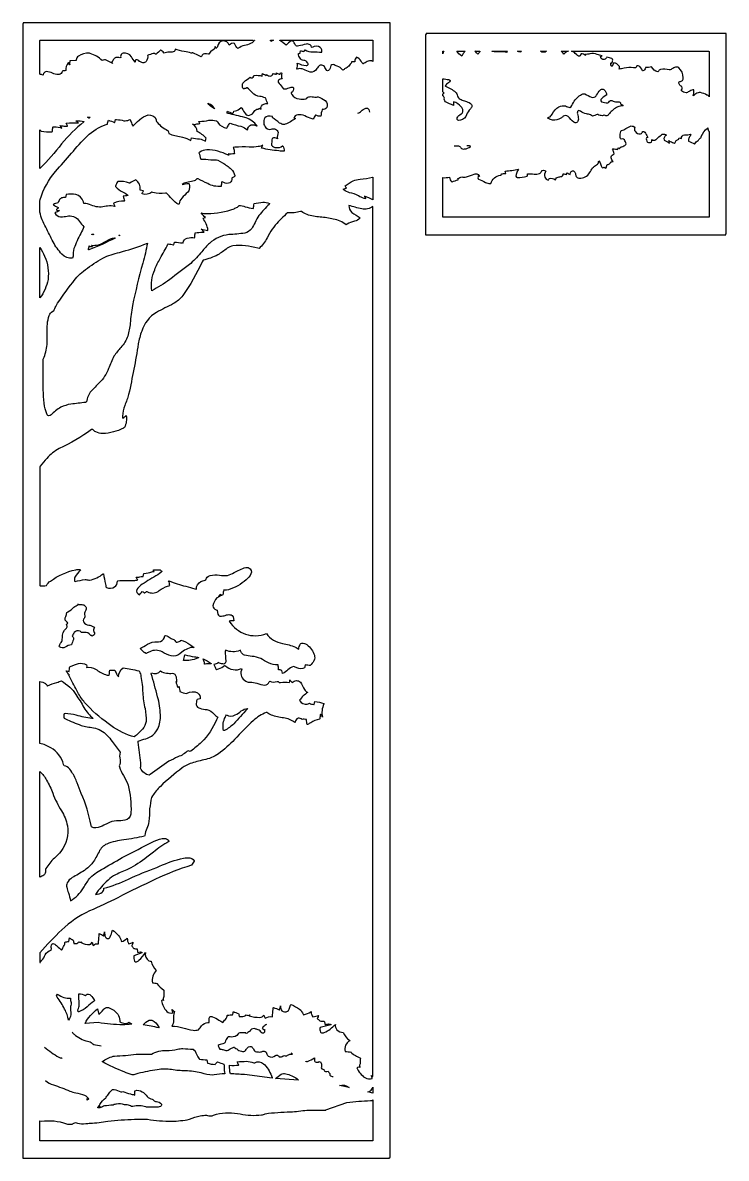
# Model space of a CAD drawing. Extents: x 1.4 to 96.1, y 1 to 80.1.
# Drawn here: x 75 to 96.09, y 44.65 to 78.67 of the extents above; entities that cross this region are included whole.
import ezdxf

# ---------------------------------------------------------------- set-up
doc = ezdxf.new("R2010")
doc.units = 0
doc.linetypes.add('0', pattern=[0])
doc.layers.add('1', color=7, linetype='0')

msp = doc.modelspace()

# ---------------------------------------------------------------- linework, layer by layer
at = {"layer": '1'}
for points in [[(86.015076, 78.674416), (75.015076, 78.674416), (75.015076, 78.646637), (75.00119, 78.646637), (75.00119, 44.646637), (86.00119, 44.646637), (86.00119, 44.674416), (86.015076, 44.674416)], [(96.091949, 78.347084), (87.091949, 78.347084), (87.091949, 78.319305), (87.078064, 78.319305), (87.078064, 72.319305), (96.078064, 72.319305), (96.078064, 72.347084), (96.091949, 72.347084)], [(81.94873, 78.146637), (81.948936, 78.139961), (81.946396, 78.142906), (81.942429, 78.146637)]]:
    msp.add_lwpolyline(points, close=True, dxfattribs=at)
for points in [[(75.520157, 78.146637), (81.912674, 78.146637, 0.055927), (81.921768, 78.116379, -0.135501), (81.826462, 78.049156, -0.067621), (81.654129, 77.992088, 0.094124), (81.46244, 77.906708), (81.445885, 77.89975, -0.099349), (81.349976, 78.051987, 0.330547), (81.194275, 78.003654, 0.818304), (80.840714, 77.962524), (80.837761, 77.948517, -0.039578), (80.788574, 77.902092, 0.046018), (80.767036, 77.962944, -0.272261), (80.66922, 77.836479, 0.197286), (80.58535, 77.734703), (80.568123, 77.734268), (80.514748, 77.741714), (80.498123, 77.743515, 0.407485), (80.359612, 77.65802), (80.345818, 77.651535), (80.327225, 77.657524, 0.019603), (80.099846, 77.772141, 0.23829), (80.068398, 77.759689), (80.054924, 77.757317, 0.091771), (79.842506, 77.812653, -0.080118), (79.570129, 77.88633, -0.383561), (79.511948, 77.802841, -0.105908), (79.390251, 77.790703, 0.115413), (79.233589, 77.760536), (79.227585, 77.768211, 0.268026), (79.178673, 77.825645, -0.01242), (79.142174, 77.85083), (79.134071, 77.849136, -0.048336), (78.997177, 77.736336), (78.985863, 77.734146, 0.161751), (78.912567, 77.751297, 0.031558), (78.745743, 77.694763, -0.184385), (78.700768, 77.514069, -0.207691), (78.601646, 77.471252, -0.106584), (78.479485, 77.538475, 0.186323), (78.376007, 77.556915, 0.019493), (78.372978, 77.493896), (78.369667, 77.494438, -0.037592), (78.262169, 77.656441, 0.273021), (78.010094, 77.762489, 0.366193), (77.936974, 77.657745), (77.939415, 77.630135), (77.915886, 77.626152, 0.081682), (77.796844, 77.633102, 0.1994), (77.732964, 77.58152, 0.019663), (77.665443, 77.486076, 0.004645), (77.705101, 77.453514, -0.041871), (77.541679, 77.534821), (77.52124, 77.544075, 0.274351), (77.379753, 77.539482, 0.11844), (77.026962, 77.754066), (77.000313, 77.758881, 0.165031), (76.668892, 77.671959, 0.176076), (76.606277, 77.558495), (76.60022, 77.539543), (76.424202, 77.53199), (76.414101, 77.530716, 0.064653), (76.41082, 77.40799, -0.014618), (76.375, 77.476463), (76.3675, 77.472488, 0.215624), (76.290001, 77.238884, 0.026457), (76.186508, 77.226212), (76.169777, 77.177734, -0.327858), (76.064354, 77.121368, -0.099161), (75.895096, 77.164429, 0.076449), (75.710495, 77.207886, 0.243664), (75.628235, 77.157173), (75.611115, 77.112312), (75.604225, 77.102455, -0.029271), (75.517754, 77.137016), (75.515068, 77.141434), (75.515076, 78.140663)], [(82.425682, 78.146637), (82.518547, 78.146637, 0.024731), (82.43734, 78.113503, 0.069038)], [(85.464233, 77.529289, 0.232748), (85.325897, 77.507133, 0.012886), (85.210068, 77.440437), (85.195908, 77.446304, -0.027602), (85.145668, 77.526779, 0.140016), (85.003868, 77.64209, 0.002335), (84.964127, 77.586914, 0.164569), (84.956398, 77.511406), (84.954056, 77.506958, -0.000719), (84.858284, 77.50193, 0.425413), (84.869766, 77.48114, 0.076238), (84.772369, 77.374176, -0.112061), (84.668312, 77.30024, 0.052704), (84.602631, 77.249901), (84.58429, 77.262848, 0.155367), (84.427353, 77.37265, -0.011978), (84.306175, 77.421295, 0.038749), (84.236732, 77.394753, -0.152134), (84.170418, 77.240364, -0.393893), (84.107635, 77.246414, 0.023545), (84.044975, 77.360085, 0.148991), (83.939186, 77.406761, 0.271389), (83.86042, 77.356468, -0.028405), (83.775345, 77.242264, -0.315975), (83.563873, 77.216125, 0.001043), (83.380676, 77.288582, 0.140769), (83.225845, 77.284996), (83.213585, 77.284096, 0.152616), (83.232315, 77.466614, 0.109933), (83.494652, 77.392014), (83.523148, 77.395348, 0.586025), (83.548904, 77.458763), (83.541382, 77.473991, 0.307867), (83.424416, 77.543289, -0.279898), (83.316589, 77.608467, -0.130597), (83.267723, 77.749657, -0.015547), (83.313911, 77.759178, -0.083642), (83.325089, 77.832794, -0.03756), (83.426476, 77.814064, 0.004169), (83.466835, 77.857887, 0.138193), (83.694069, 77.799385, -0.038662), (83.96463, 77.787216, 0.346962), (83.919502, 77.927917, 0.353235), (83.681999, 77.936417), (83.661873, 77.942009), (83.643799, 77.98259), (83.619194, 78.010521, 0.188819), (83.49868, 78.034134, 0.000265), (83.275116, 77.978119), (83.242279, 77.974815, -0.338294), (83.168076, 78.020912, 0.013089), (83.111412, 78.115845, 0.284203), (83.046738, 78.12986, 0.055378), (82.900337, 78.005615, 0.014854), (82.709206, 78.143188), (82.71196, 78.146637), (85.501144, 78.146637), (85.50119, 77.516281), (85.498024, 77.515129, 0.03705)], [(87.593178, 77.819305), (87.624138, 77.819305, 0.023841), (87.591942, 77.744507), (87.591949, 77.81855)], [(88.208595, 77.747002, -0.034952), (88.162476, 77.669113), (88.150093, 77.682503, -0.073657), (88.011902, 77.819305), (88.264862, 77.819305, 0.109201)], [(88.557983, 77.819305), (88.705124, 77.819305), (88.700249, 77.803619, -0.034052), (88.645912, 77.731392, 0.009632)], [(89.068275, 77.819305), (89.530365, 77.819305, 0.09346), (89.509766, 77.779648, 0.101687), (89.311615, 77.803902, -0.004822), (89.071152, 77.807961)], [(89.835419, 77.819305), (89.951851, 77.819305, -0.351927), (89.906258, 77.796013, -0.14326)], [(90.521446, 77.819305), (90.700218, 77.819305, -0.361303)], [(91.221062, 77.734871, 0.029978), (91.143883, 77.819305), (91.359032, 77.819305, 0.158038), (91.232315, 77.741005)], [(95.115913, 76.556488, 0.113509), (95.11525, 76.664711, 0.169206), (95.00148, 76.627121, -0.018413), (94.901642, 76.573219), (94.88829, 76.571854, -0.140001), (94.745827, 76.634354), (94.741341, 76.643425, 0.2584), (94.763306, 76.758011), (94.762611, 76.767403, -0.414769), (94.67437, 76.906204), (94.695763, 76.913559, 0.451619), (94.802757, 77.027191, 0.213064), (94.665291, 77.32476, 0.280061), (94.542259, 77.330772, 0.050851), (94.437263, 77.272804, -0.152939), (94.384041, 77.265076, 0.098517), (94.119873, 77.273903, 0.216789), (94.054329, 77.215988), (94.042999, 77.200157, -0.233905), (93.852623, 77.356377, -0.109841), (93.6717, 77.327835), (93.665359, 77.319489, -0.319931), (93.590843, 77.228378), (93.582985, 77.23111, 0.252148), (93.448135, 77.385254, 0.398573), (93.389954, 77.347206), (93.38382, 77.319527), (93.365318, 77.318016), (93.309517, 77.326134, 0.119056), (93.027557, 77.309547, -0.029588), (92.881905, 77.282288, -0.016906), (92.893227, 77.359901, 0.044772), (92.812477, 77.442741, 0.150292), (92.724396, 77.467712), (92.713661, 77.463211, 0.034169), (92.675087, 77.364052, -0.37157), (92.633087, 77.468163, -0.363519), (92.653496, 77.456589, 0.153461), (92.688667, 77.555237, 0.220298), (92.659073, 77.599968, 0.018979), (92.515572, 77.639801), (92.501801, 77.624802, -0.273214), (92.39563, 77.569839, -0.306293), (92.321457, 77.660645, 0.038175), (92.370193, 77.685883, -0.083702), (92.221222, 77.725685, 0.148383), (92.006096, 77.739189, -0.022478), (91.851326, 77.720818, -0.010238), (91.879387, 77.695198, 0.114023), (91.737953, 77.744087, -0.04005), (91.70871, 77.679893, -0.289766), (91.665482, 77.671822, -0.076415), (91.537773, 77.776932, 0.127329), (91.453354, 77.819244), (95.563347, 77.819305), (95.578072, 77.814484), (95.578064, 76.468025), (95.577202, 76.454826, 0.220375), (95.510902, 76.507721, 0.041468), (95.319305, 76.582901, 0.200477), (95.179352, 76.544464, 0.050917), (95.115128, 76.494247), (95.097427, 76.482933, 0.023544)], [(82.758194, 77.074928, 0.091881), (82.775627, 76.992805, 0.135344), (82.666084, 76.951569), (82.655823, 76.932877, 0.185734), (82.685051, 76.856918, -0.051499), (82.805267, 76.707497), (82.822258, 76.689522, 0.150613), (82.986542, 76.726913, -0.128276), (83.11055, 76.73867), (83.119095, 76.725014, -0.322367), (83.050316, 76.576881), (83.044342, 76.561447), (83.070129, 76.522667, 0.23128), (83.286438, 76.388428, 0.077034), (83.492058, 76.388458), (83.517563, 76.406212, -0.337356), (83.602448, 76.457535, -0.067907), (83.757233, 76.447624, 0.074799), (83.859329, 76.455429, -0.048199), (84.065323, 76.343437, -0.33206), (84.113663, 76.129326, -0.325337), (83.984116, 76.079247), (83.975189, 76.068069, 0.041454), (83.938423, 75.869476, -0.148888), (83.78717, 75.906853), (83.781776, 75.906723), (83.776848, 75.904533, 0.086304), (83.711868, 75.787537), (83.67923, 75.793388, -0.033072), (83.456345, 75.884178, 0.119693), (83.243774, 75.916771, 0.243039), (83.125145, 75.816376, -0.012104), (83.173744, 75.804024, -0.05437), (82.870796, 75.629379, -0.170116), (82.770699, 75.637405, -0.06414), (82.701996, 75.668724, -0.005555), (82.479469, 75.837608, 0.393462), (82.491386, 75.859314), (82.414764, 75.877487), (82.35025, 75.874847), (82.299477, 75.854431), (82.262001, 75.819885, 0.348729), (82.291969, 75.523048), (82.335342, 75.493073), (82.388512, 75.478508), (82.45105, 75.48304, -0.460494), (82.659729, 75.383926, 0.139798), (82.637726, 75.202881), (82.637085, 75.192177, 0.351595), (82.47641, 75.20665, 0.015343), (82.461906, 75.058472), (82.460037, 75.025032), (82.463951, 75.007568, 0.279213), (82.596092, 74.930511, 0.162779), (82.79126, 74.980133), (82.8032, 74.982246, -0.122531), (82.839851, 74.829193, -0.057182), (82.674141, 74.834183, -0.03019), (82.161148, 74.916412, -0.042188), (82.20063, 75.006706, -0.108487), (82.063202, 74.961815, -0.068061), (81.787888, 74.94944, 0.017849), (81.361732, 74.946182), (81.30941, 74.937653, -0.145848), (81.336815, 74.821228, 0.023837), (81.345474, 74.759811), (81.343964, 74.749619, -0.112547), (81.155685, 74.744987, -0.338938), (81.177757, 74.701485), (81.169746, 74.701241, 0.121891), (80.516327, 74.866058, 0.119638), (80.30722, 74.800018), (80.285812, 74.779747, 0.048916), (80.341972, 74.586815, -0.051951), (80.637009, 74.564636, 0.049932), (80.809517, 74.565178), (80.84623, 74.559029), (80.919327, 74.516891), (80.991623, 74.473404, -0.057621), (81.250343, 74.28685, -0.117776), (81.361465, 74.097275), (81.359039, 74.075638, -0.188169), (81.277596, 74.025307), (81.268028, 74.014435), (81.269043, 73.978241, -0.390582), (81.168091, 73.865196, -0.204141), (80.984398, 73.906654), (80.970818, 73.910431, 0.01596), (80.950867, 73.765633, -0.14108), (80.54599, 73.853973, -0.013896), (80.265221, 73.994637), (80.224724, 73.999649, -0.20515), (80.104324, 73.92318, -0.043939), (79.916443, 73.890236, 0.114877), (79.778313, 73.829445), (79.778404, 73.825966, -0.029139), (79.972122, 73.857307), (79.986076, 73.849327), (80.001549, 73.781609, -0.201614), (79.950737, 73.600723, -0.014632), (79.766907, 73.419052, 0.174525), (79.695839, 73.244232), (79.678314, 73.224045, -0.100344), (79.475021, 73.398308, 0.016178), (79.313263, 73.568069), (79.27951, 73.568016, -0.097586), (78.905128, 73.589485), (78.876785, 73.591881, -0.252041), (78.583183, 73.546768, -0.248854), (78.578217, 73.56617, 0.02586), (78.620155, 73.635651), (78.526817, 73.656227), (78.524948, 73.671867, 0.278997), (78.38765, 73.96666), (78.373955, 73.957672, 0.036377), (78.2117, 73.87085), (78.197601, 73.867332, 0.144723), (77.848763, 73.913208), (77.838112, 73.906425, 0.052476), (77.784668, 73.777443), (77.785995, 73.766716, 0.118305), (77.992867, 73.610573, -0.059617), (78.155563, 73.50528), (78.160973, 73.493446, 0.026568), (78.008499, 73.472397, -0.038508), (78.049263, 73.33429), (78.04351, 73.32914, 0.145612), (77.729195, 73.268677), (77.725838, 73.259445, 0.011759), (77.764473, 73.171364), (77.763069, 73.165977, 0.122226), (77.547821, 73.180511), (77.499084, 73.174477), (77.450615, 73.166565, -0.181812), (77.056137, 73.21093, 0.082056), (76.833733, 73.261414), (76.819099, 73.308739, 0.304113), (76.590302, 73.522758, 0.105392), (76.30529, 73.526505), (76.286736, 73.439499, 0.039385), (76.16481, 73.424309, 0.212469), (76.089684, 73.34935, 0.050905), (76.057884, 73.273224, 0.087705), (75.919983, 73.227051), (75.919289, 73.220436, 0.090644), (76.062393, 73.141403, -0.488895), (76.048035, 73.103958), (76.034073, 73.095062, 0.474542), (76.021416, 73.054962, 0.154877), (76.102448, 73.046219, -0.045733), (75.974037, 72.981232), (75.965042, 72.973206), (75.997131, 72.930122, 0.261174), (76.1931, 72.862297, 0.018804), (76.376495, 72.884956, -0.285785), (76.704559, 72.71698, 0.033822), (76.8358, 72.559036, -0.033214), (76.74044, 72.360817, 0.035245), (76.538689, 71.906784, 0.07716), (76.509956, 71.676208), (76.489845, 71.622787), (76.405998, 71.617851), (76.325493, 71.638092), (76.248413, 71.680084), (76.174911, 71.740417, -0.076787), (75.914635, 72.108765, -0.013374), (75.694763, 72.546494, -0.07346), (75.515083, 72.996094), (75.515076, 73.330261), (75.526215, 73.377411, -0.101903), (75.979752, 74.214783, -0.000189), (76.466492, 74.761337, -0.029628), (76.932533, 75.27916, -0.117255), (77.507713, 75.62043), (77.540092, 75.634605, -0.020958), (77.568817, 75.751381, -0.050948), (77.756676, 75.683105), (77.762764, 75.683487), (77.784332, 75.77298), (77.814781, 75.774078, -0.033221), (78.033218, 75.739143, 0.146904), (78.194229, 75.763397), (78.217529, 75.771812, 0.108811), (78.247955, 75.699341, -0.04155), (78.298195, 75.576912), (78.305573, 75.576813, -0.005834), (78.489006, 75.753532, -0.095913), (78.509804, 75.760368), (78.509705, 75.770943, -0.135246), (78.763199, 75.910126, -0.326184), (79.000389, 75.778542, 0.185444), (79.027061, 75.694275, 0.092429), (79.345612, 75.449272), (79.363297, 75.436928, -0.066504), (79.379189, 75.353287), (79.428108, 75.332794, 0.03889), (79.793968, 75.245018, -0.073838), (80.03936, 75.148911, 0.053042), (80.060272, 75.225311, 0.010155), (80.302887, 75.191902, -0.090538), (80.479004, 75.121956, 0.016615), (80.498817, 75.217911, 0.095874), (80.229729, 75.410065, 0.320995), (80.089378, 75.635963, 0.14263), (80.225502, 75.639977, 0.006861), (80.308075, 75.658264), (80.308151, 75.661697, -0.19179), (80.283813, 75.713646), (80.293892, 75.717133, 0.046118), (80.580093, 75.749252, -0.116521), (80.808762, 75.729919, -0.178212), (80.853806, 75.680489, 0.227963), (81.115547, 75.518051, -0.111033), (81.141632, 75.559319, 0.060449), (81.197708, 75.658501), (81.215912, 75.659828, 0.026375), (81.541336, 75.569565, -0.105771), (81.737602, 75.465233), (81.748085, 75.489883, -0.432971), (81.910767, 75.616913, -0.12175), (82.009499, 75.58548), (82.024773, 75.585533, 0.146566), (81.697151, 75.819443), (81.655136, 75.834358, 0.018963), (81.155495, 75.954109), (81.12632, 75.964127, 0.028908), (81.135765, 76.026947, 0.004179), (81.286774, 75.954689), (81.294235, 75.954071, 0.040064), (81.333565, 76.023628, 0.17651), (81.498688, 76.093758), (81.539558, 76.127365), (81.553978, 76.131561), (81.571381, 76.109673, 0.019887), (81.675819, 75.939003, 0.318263), (81.804222, 75.90638, 0.21823), (81.942101, 76.017525, -0.240833), (82.058403, 76.087784), (82.093292, 76.09053, 0.243297), (82.087486, 76.109001, -0.028757), (82.146942, 76.087593, -0.402882), (82.229103, 76.234268, -0.106598), (82.348541, 76.256454, -0.099276), (82.284615, 76.408974), (82.269859, 76.421333, 0.115242), (82.111694, 76.461639, -0.191946), (81.878372, 76.585495, 0.024363), (81.731895, 76.723053), (81.715645, 76.726547, -0.338224), (81.653221, 76.699448, 0.067847), (81.620346, 76.692665, -0.439565), (81.642097, 76.90284, -0.049882), (81.814819, 77.038025, 0.590405), (81.925194, 77.071587), (81.929497, 77.086182), (81.942062, 77.094307, -0.106994), (82.176849, 77.073692, -0.041117), (82.190071, 77.148125, -0.009037), (82.299202, 77.096268, 0.637014), (82.311005, 77.118011, 0.14354), (82.424171, 77.072754, 0.330199), (82.497887, 77.14003), (82.503487, 77.149178, -0.041518), (82.604218, 77.129662, 0.202273), (82.607651, 77.167686), (82.620628, 77.158241, 0.097281), (82.71566, 77.1297, 0.021184), (82.72905, 77.17614, 0.141487), (82.765518, 77.164207, 0.060502)], [(88.103905, 75.916962), (88.143234, 75.945267, 0.37714), (88.192741, 76.073051, 0.144984), (88.148376, 76.150818, 0.121878), (87.915535, 76.308289), (87.915535, 76.197464, -0.037087), (87.675903, 76.308403, -0.290966), (87.64183, 76.41391, 0.296361), (87.591949, 76.485207), (87.591949, 76.518639, -0.067497), (87.630142, 76.576744, -0.037749), (87.591942, 76.600388), (87.591949, 76.984253), (87.592209, 76.990952, -0.035844), (87.771233, 76.96917), (87.803642, 76.957664), (87.818756, 76.94455), (87.81945, 76.929832, -0.114415), (87.761612, 76.877174, 0.065264), (87.660614, 76.780846), (87.67926, 76.768532, -0.080696), (87.975105, 76.595047, -0.163017), (88.033058, 76.476418, 0.193369), (88.110329, 76.386963, 0.087603), (88.242416, 76.33007), (88.30201, 76.311394, -0.162716), (88.452408, 76.221634, -0.272168), (88.4505, 76.135384, -0.070512), (88.389183, 76.052155, 0.078223), (88.281319, 75.864883, -0.288466), (88.062538, 75.745346, -0.501475), (88.028694, 75.822304, -0.189737)], [(91.717751, 76.02037, 0.023258), (91.670311, 76.043587), (91.650856, 76.035622, 0.280045), (91.631729, 75.939644, -0.023501), (91.661034, 75.78215, -0.228774), (91.608925, 75.684776, -0.26079), (91.520515, 75.695457, -0.052038), (91.349525, 75.867348, 0.353371), (91.206932, 75.869415, 0.04549), (91.132851, 75.809311, -0.109061), (90.884079, 75.755554, -0.051885), (90.765877, 75.801636), (90.7341, 75.810364, -0.295265), (90.776306, 75.844261, 0.230584), (90.87252, 75.937798, -0.136981), (91.074646, 76.155678, -0.152716), (91.274521, 76.180099, -0.010449), (91.398689, 76.131287, 0.150911), (91.428047, 76.146278, 0.049549), (91.53508, 76.326088, -0.140511), (91.793839, 76.544113, -0.141912), (91.851151, 76.542694, 0.026611), (92.055901, 76.44043, 0.308365), (92.187973, 76.481689), (92.20491, 76.50174, -0.040298), (92.312134, 76.6577, -0.224534), (92.402573, 76.687256, -0.196197), (92.432312, 76.660805, -0.227366), (92.501869, 76.514572, -0.113716), (92.492256, 76.49868, 0.131874), (92.333229, 76.373192, 0.374428), (92.351067, 76.307526, 0.058548), (92.540878, 76.269928, 0.292557), (92.568146, 76.297157, -0.493341), (92.697586, 76.326408, 0.174346), (92.838165, 76.303192), (92.858749, 76.303497, -0.456359), (92.923508, 76.24865), (92.927864, 76.229179, -0.33853), (92.996025, 76.190231), (92.982796, 76.184334, 0.048709), (92.835701, 76.155609, 0.102631), (92.588951, 75.949318, -0.051559), (92.531052, 75.895195, -0.302426), (92.443069, 75.908318), (92.430481, 75.91468), (92.417198, 75.908508, -0.226631), (92.377312, 75.883514, -0.060817), (92.243607, 75.921112, 0.168195), (92.146523, 75.895279, -0.435793), (92.025856, 75.913437, 0.087613), (91.900185, 75.94175, -0.110564)], [(80.584763, 76.222572), (80.548279, 76.259644, -0.125436), (80.695221, 76.186157, -0.137827), (80.718452, 76.137161, -0.057571), (80.752563, 76.097733, -0.066338)], [(76.14463, 75.560402, 0.024687), (76.118225, 75.59584, 0.120292), (76.202583, 75.581009, 0.006762), (76.344704, 75.575516), (76.344864, 75.581139, -0.009251), (76.302414, 75.660545), (76.319237, 75.664917, -0.045015), (76.66227, 75.671738), (76.671799, 75.673401, 0.008569), (76.603195, 75.728539), (76.607201, 75.731911, -0.069959), (76.839378, 75.715881), (76.836868, 75.70076, 0.049988), (76.165169, 75.046165, -0.041799), (75.51844, 74.306091), (75.515083, 74.316811), (75.515076, 75.468468, 0.008811), (75.554451, 75.425621, 0.045292), (75.876877, 75.407547), (75.889526, 75.412544, 0.008495), (75.906555, 75.549057), (75.911865, 75.554855), (75.930946, 75.552391), (75.95015, 75.551064, -0.113232), (76.176216, 75.517723, -0.030807)], [(76.984955, 75.818108, 0.01449), (76.941719, 75.84063, -0.053357), (77.026649, 75.839394), (76.992912, 75.816475)], [(95.577057, 72.847084), (87.591949, 72.847084), (87.591949, 74.033409, 0.086729), (87.798767, 74.048325, 0.246996), (87.866447, 73.908104), (87.87764, 73.909714, -0.04523), (88.04937, 73.962463), (88.054062, 73.965721, 0.14413), (88.041145, 74.007484, -0.032677), (88.165161, 74.054779, 0.173075), (88.301834, 74.056641, 0.027465), (88.538544, 74.138214, -0.112741), (88.637398, 74.140144), (88.66114, 74.125801), (88.670311, 74.108833, 0.177183), (88.650658, 73.997139), (88.660164, 73.987701, -0.036882), (88.871765, 73.889, 0.077055), (89.009727, 73.853027), (89.034508, 73.858467, -0.297812), (89.318443, 74.101791), (89.341812, 74.101547), (89.350647, 74.143898), (89.351753, 74.146919, -0.015626), (89.483604, 74.157341, -0.036632), (89.462379, 74.229408, 0.060755), (89.863083, 74.290794), (89.863007, 74.285141, 0.138292), (89.786034, 74.073906, 0.294007), (89.82354, 74.035095, 0.041874), (90.121765, 74.07254), (90.126884, 74.075905, -0.002421), (90.135414, 74.145355, -0.086436), (90.32795, 74.138756, 0.103787), (90.493423, 74.158035, 0.163764), (90.552017, 74.220589, -0.160071), (90.608536, 74.257568, -0.103747), (90.676872, 74.232246), (90.678101, 74.223572, 0.200213), (90.649971, 74.050964, 0.300414), (90.771149, 73.96212), (90.779892, 74.005775), (90.782097, 74.009163, -0.209048), (90.967285, 73.969345, -0.307372), (91.052429, 74.047981, -0.028434), (91.158104, 74.065681, 0.287404), (91.199135, 74.116638), (91.200928, 74.146278, -0.013435), (91.302048, 74.128304, 0.023077), (91.314224, 74.175179, 0.018134), (91.414719, 74.12793), (91.415413, 74.137428, -0.554058), (91.522301, 74.233925, 0.00273), (91.574181, 74.154877), (91.576118, 74.129753, 0.426364), (91.689438, 74.014229, 0.265171), (91.995407, 74.180016, -0.008826), (92.082344, 74.321136, -0.123966), (92.203918, 74.415283, 0.23837), (92.265984, 74.51786), (92.270187, 74.533157, -0.155627), (92.328545, 74.415047, 0.134495), (92.380798, 74.321815, 0.123556), (92.429565, 74.348152, 0.162774), (92.48571, 74.320427, 0.078109), (92.517258, 74.423477, 0.409229), (92.629082, 74.504189, 0.004729), (92.69841, 74.515778, -0.130426), (92.636658, 74.626198, -0.346907), (92.699982, 74.724945), (92.723969, 74.735077), (92.730988, 74.745346, 0.006188), (92.685631, 74.889687), (92.690689, 74.894272, -0.047225), (92.844963, 74.876564), (92.855583, 74.922905, -0.023066), (92.890678, 74.898476, -0.312054), (92.940575, 74.952011), (92.957169, 74.957825, 0.157445), (93.079971, 75.022087), (93.088799, 75.04007, 0.076993), (93.039413, 75.166389, 0.255968), (92.975845, 75.192093), (92.938652, 75.180679, -0.208274), (92.909912, 75.296425, -0.054676), (92.939507, 75.447571, 0.164718), (93.083412, 75.503571, -0.070634), (93.239853, 75.579521, -0.286474), (93.348999, 75.528709, 0.310852), (93.356018, 75.423309, 0.315429), (93.524536, 75.345543, 0.268836), (93.58268, 75.415871, -0.265839), (93.648087, 75.393631, -0.051426), (93.7313, 75.253426), (93.740845, 75.239189), (93.740074, 75.235977), (93.695915, 75.226013, 0.197058), (93.721092, 75.099953), (93.72789, 75.095512, 0.126058), (93.850761, 75.095177), (93.85408, 75.099075, -0.00074), (93.863976, 75.169846, 0.323379), (93.977776, 75.170708, 0.089594), (94.043755, 75.225906, -0.050995), (94.17186, 75.330139, -0.319212), (94.300232, 75.304031, 0.350571), (94.224609, 75.163086), (94.230812, 75.151543, -0.08574), (94.387703, 75.067749, -0.015276), (94.367546, 75.143616), (94.380142, 75.138542, 0.062916), (94.513733, 75.074715), (94.540001, 75.068497), (94.5541, 75.069168, -0.312203), (94.664917, 75.180336, 0.034916), (94.675606, 75.226883, 0.018451), (94.749252, 75.205948, -0.425676), (94.840286, 75.314453), (94.855209, 75.316399, 0.090451), (95.023773, 75.334534), (95.027725, 75.327049, -0.081298), (94.976509, 75.232536, 0.150203), (94.954201, 75.131142), (94.962875, 75.125992, -0.022151), (95.141037, 75.042084), (95.152397, 75.046471, -0.13747), (95.248451, 75.148712), (95.257378, 75.157593, -0.176065), (95.328346, 75.228409, 0.235374), (95.342567, 75.263016, -0.142237), (95.530533, 75.517197), (95.541786, 75.522095, 0.196968), (95.578056, 75.413895), (95.578064, 72.877754)], [(85.250275, 73.469963, -0.140451), (85.273254, 73.393684, 0.030227), (85.106659, 73.456261), (85.068657, 73.484283, 0.085518), (84.799149, 73.578094, -0.104629), (84.629562, 73.665497), (84.60743, 73.690437), (84.70089, 73.713295), (84.705063, 73.716454, -0.009417), (84.669022, 73.786346, -0.061446), (84.910332, 73.938904, -0.088977), (85.114059, 73.981354, 0.037951), (85.489258, 74.049629), (85.50119, 74.047523), (85.50119, 73.365105, 0.024497), (85.249039, 73.474388)], [(88.680077, 74.099625, -0.056891), (88.690041, 74.070625, -0.067907)], [(83.665436, 48.94165, 0.038165), (83.695419, 48.885277), (83.700302, 48.883934, 0.039147), (83.869453, 48.927834, -0.131467), (83.825142, 48.839706), (83.825264, 48.835304, -0.063283), (83.906998, 48.763084, 0.040319), (84.041534, 48.752823, -0.027352), (84.065071, 48.656616, 0.093957), (84.178459, 48.676704, 0.009987), (84.251892, 48.657967, -0.069173), (84.233261, 48.648239), (83.915771, 48.567513, 0.184672), (83.929665, 48.428596), (83.937408, 48.420296, 0.26007), (84.040375, 48.412155, 0.090094), (84.37851, 48.658089, 0.294982), (84.420418, 48.498981, 0.224882), (84.610443, 48.418648, 0.152975), (84.796722, 48.18145), (84.807228, 48.169453, 0.338456), (84.662376, 47.845444, -0.014847), (84.843346, 47.826454, 0.108739), (84.839119, 47.82267, 0.087215), (85.122665, 47.648895, 0.018918), (85.119942, 47.472652, 0.330407), (85.102814, 47.390697), (85.104492, 47.381172), (85.105255, 47.371529, 0.173252), (85.019516, 47.360855, 0.162105), (85.259399, 47.064217, 0.181125), (85.481163, 47.035049, 0.19687), (85.437897, 47.13195, 0.004197), (85.501152, 47.09317), (85.501198, 73.166588, -0.193111), (85.165115, 73.093506, -0.018439), (84.779404, 73.200745, 0.238657), (84.868851, 72.991501, -0.006768), (85.117088, 72.826172, -0.188511), (84.942535, 72.727211, 0.079765), (84.724472, 72.63726), (84.700661, 72.617325, 0.121673), (84.311951, 72.791695, 0.039808), (83.915611, 72.849785, -0.052922), (83.523582, 72.926468, -0.06183), (83.354729, 73.015137), (83.330383, 73.014862, -0.082781), (82.938774, 72.977364, 0.022799), (82.571808, 72.612167, 0.052986), (82.402252, 72.360527), (82.326279, 72.226448, -0.081353), (82.088638, 71.908531), (82.045486, 71.915947, 0.106191), (81.303452, 71.985924, 0.105589), (81.128685, 71.914413, -0.027626), (80.851028, 71.718918, -0.06861), (80.407051, 71.558571), (80.380585, 71.509888, -0.049513), (79.796967, 70.495621, -0.093849), (79.521469, 70.256348, 0.003012), (79.010384, 69.994476, 0.185426), (78.567856, 69.435356, 0.040674), (78.465942, 69.048599, -0.014887), (78.177109, 67.538254, -0.047493), (78.058662, 67.20874, 0.095658), (77.993324, 66.879509), (77.99733, 66.835205), (78.003189, 66.824829, -0.006536), (78.103226, 66.904633, -0.168835), (78.051003, 66.54496), (78.021523, 66.524109, -0.104914), (77.399788, 66.363869, -0.10491), (77.190048, 66.412361, -0.100427), (77.103363, 66.489189), (77.058968, 66.480721, -0.051176), (76.095268, 65.911934, 0.090087), (75.726997, 65.620697, 0.024501), (75.52742, 65.386192), (75.515076, 65.357651), (75.515083, 61.807808), (75.522018, 61.801399, 0.021961), (75.710655, 61.805481, -0.137515), (75.834045, 61.943245, -0.107033), (76.589592, 62.283783, -0.063654), (76.724182, 62.284889), (76.734299, 62.269913, 0.061761), (76.565887, 62.064262, 0.170939), (76.556389, 61.939301), (76.57515, 61.930817, -0.037285), (76.869698, 61.98666, -0.068667), (76.98008, 61.97464), (77.005867, 61.973709, 0.149021), (77.409958, 62.16494), (77.421547, 62.162117, 0.0193), (77.4832, 61.854164), (77.490334, 61.810078), (77.495628, 61.765732), (77.512299, 61.746811, 0.208218), (77.757416, 61.766151, 0.269878), (77.838402, 61.93528), (77.855431, 61.954971, -0.00184), (78.336266, 61.961269, 0.02611), (78.448601, 61.975792, -0.014366), (78.404968, 62.056999), (78.408318, 62.06031, 0.060831), (78.550278, 62.076324), (78.58329, 62.080345), (78.616432, 62.083122), (78.634697, 62.168518), (78.643448, 62.171982, 0.064324), (78.871056, 62.218132), (78.906288, 62.226955), (78.94175, 62.234776, -0.371467), (78.919266, 62.278786), (78.924294, 62.281555, 0.01857), (79.125206, 62.28022, 0.033899), (79.169662, 62.238472), (79.167862, 62.228256), (79.143707, 62.198448), (79.103706, 62.165352), (79.050674, 62.129341, 0.010487), (78.580956, 61.848019, 0.053125), (78.452156, 61.733475), (78.423843, 61.688164), (78.413521, 61.64389), (78.423965, 61.601051), (78.458023, 61.559998), (78.499397, 61.533783, -0.034907), (78.585114, 61.625763, -0.256657), (78.638306, 61.59235, 0.407691), (78.675491, 61.598034, 0.059783), (78.709709, 61.632668), (78.724693, 61.627258), (78.779816, 61.60479, 0.2691), (79.092575, 61.658318, -0.066009), (79.343452, 61.793514, -0.039374), (79.415718, 61.808838, 0.009691), (79.376358, 61.95134), (79.384232, 61.951729, 0.049849), (79.890221, 61.789051, -0.023515), (80.161003, 61.710014), (80.206612, 61.69899, -0.293715), (80.345406, 61.926331, -0.098835), (80.467834, 61.967133), (80.492188, 61.978836, -0.338428), (80.617348, 62.108696, -0.099502), (80.900177, 62.119442, 0.044669), (81.143738, 62.114967, 0.068067), (81.336227, 62.19907, -0.044927), (81.685081, 62.350231, -0.158142), (81.762856, 62.346184), (81.819496, 62.308327), (81.850197, 62.263741), (81.857651, 62.213753), (81.844528, 62.159683, -0.106919), (81.7005, 61.982418, -0.109848), (81.171867, 61.684494), (81.109459, 61.672546), (81.058655, 61.672348), (81.025513, 61.682076, -0.00348), (81.003662, 61.532967, 0.012946), (80.823799, 61.437119, 0.142808), (80.702988, 61.205788, 0.361186), (80.800911, 61.085243), (80.833679, 61.071686), (80.836006, 61.002602), (80.847527, 60.952568), (80.867081, 60.919037, 0.276756), (80.958809, 60.89304, 0.068482), (81.110466, 60.928303, -0.136303), (81.249306, 60.928383), (81.28064, 60.907555), (81.306061, 60.872543), (81.324455, 60.820786), (81.333992, 60.75322, 0.009678), (81.191299, 60.744698, 0.362365), (82.306946, 60.368233, 0.206169), (82.786896, 60.076988, -0.054624), (83.175789, 59.961697, -0.037339), (83.279861, 59.900574, -0.145299), (83.322899, 60.051323, -0.258102), (83.413223, 60.083801), (83.444855, 60.077026), (83.477646, 60.06411, -0.192976), (83.729233, 59.759987, -0.164316), (83.749863, 59.600929, -0.095218), (83.647034, 59.442459), (83.621712, 59.411285, -0.025149), (83.469429, 59.434967, 0.003234), (83.450134, 59.34304, -0.243307), (83.221252, 59.347572, 0.046665), (83.118752, 59.381111, 0.169221), (82.950478, 59.282944, -0.122792), (82.791229, 59.178139), (82.787079, 59.181961, 0.005341), (82.766495, 59.267525, 0.032324), (82.673759, 59.287704, 0.05159), (82.655251, 59.433517, -0.163091), (82.36647, 59.493896, 0.001451), (82.135208, 59.620407, 0.088239), (81.874779, 59.687492, -0.017397), (81.650154, 59.725925), (81.620972, 59.735703, -0.184434), (81.528549, 59.867905), (81.507263, 59.865906, -0.213781), (81.086044, 59.873062), (81.074455, 59.845924, 0.044611), (81.090515, 59.549538, -0.187995), (81.059128, 59.469124, -0.2497), (80.998039, 59.459003, -0.085187), (80.860336, 59.500412, -0.216559), (80.73378, 59.445328), (80.734299, 59.43885, -0.060713), (80.797493, 59.290436), (80.807281, 59.290382), (80.867264, 59.311661, 0.110589), (81.054085, 59.416733), (81.076385, 59.404076, 0.296849), (81.561607, 59.322517), (81.565376, 59.303787), (81.55616, 59.269402, 0.372207), (81.687172, 58.946487, 0.072772), (81.779427, 58.908943), (81.815109, 58.909882, -0.127462), (82.0158, 58.879509, 0.037458), (82.259209, 58.823753, 0.347526), (82.387939, 58.925652), (82.404922, 58.93924, 0.206613), (82.624405, 58.938477, -0.334665), (82.677673, 58.910103, 0.157745), (82.69516, 58.903992), (82.726883, 58.904503, -0.058065), (82.997551, 58.908684, 0.144889), (83.005432, 58.982224, -0.023369), (83.073967, 58.905479, -0.094811), (83.20549, 58.959953, -0.228384), (83.324364, 58.911728, -0.043965), (83.450645, 58.69175, 0.147455), (83.536789, 58.613152), (83.542999, 58.60273, 0.108617), (83.303047, 58.37014), (83.304893, 58.352455, 0.297088), (83.527847, 58.25658, 0.077153), (83.579208, 58.277874), (83.593864, 58.282028, 0.096871), (83.726395, 58.246559), (83.733459, 58.248734), (83.754204, 58.336502), (83.760193, 58.338547, -0.032364), (84.027557, 58.273148), (84.028305, 58.261322, 0.169668), (83.987862, 57.860985, 0.028919), (83.927147, 57.956993, -0.015892), (83.906654, 57.814873), (83.897011, 57.808327, 0.095148), (83.634102, 57.695423, -0.021529), (83.53907, 57.647591), (83.525841, 57.645584, 0.000516), (83.505913, 57.792648, 0.08361), (83.377686, 57.797386, 0.142306), (83.253517, 57.836037, 0.265548), (83.19799, 57.788929, 0.08855), (83.169937, 57.714577), (83.154968, 57.705154, 0.148505), (82.822998, 57.841743, -0.053756), (82.455612, 57.92873, -0.053842), (82.314415, 58.007668), (82.298607, 58.009598, 0.065008), (81.914833, 57.768555, 0.010492), (81.353958, 57.197559, -0.037071), (80.868248, 56.767624, -0.10647), (80.426987, 56.584606, 0.020192), (80.021568, 56.473133, 0.064574), (79.781975, 56.345612, 0.020342), (79.126846, 55.79232, 0.048848), (78.891258, 55.506081), (78.864174, 55.457634, 0.022835), (78.805527, 55.121826, -0.011096), (78.785522, 54.738392, -0.071652), (78.722473, 54.525013, 0.041348), (78.658157, 54.323158), (78.647774, 54.298958, -0.030503), (78.032127, 54.193295, 0.051587), (77.52243, 54.063679, 0.181829), (77.288437, 53.830532, -0.032627), (77.097122, 53.502098, -0.088641), (76.848976, 53.272209, -0.022237), (76.48423, 53.057156, 0.130878), (76.333977, 52.896339, 0.152572), (76.32312, 52.768879, 0.073079), (76.371857, 52.596619, -0.047896), (76.433067, 52.364624, 0.133836), (76.818642, 52.749535, -0.005741), (76.996742, 53.020638), (77.029709, 53.057396, -0.067978), (77.41964, 53.331837, -0.005423), (78.064667, 53.701897, 0.008026), (78.859467, 54.113338, -0.060009), (79.186096, 54.227207, -0.091061), (79.307381, 54.220718), (79.341957, 54.202988), (79.368385, 54.175034), (79.385544, 54.135849, 0.041923), (78.917252, 53.820251), (78.724472, 53.670815, -0.054216), (78.167007, 53.310631, 0.010169), (77.783592, 53.142616, 0.066444), (77.560783, 52.980701, 0.059812), (77.181465, 52.55545, 0.17975), (77.38533, 52.616901, 0.228383), (77.428802, 52.736229, 0.046383), (78.171555, 53.012402, -0.019068), (79.023727, 53.363972), (79.10627, 53.397911, -0.05175), (79.818596, 53.641941, -0.065654), (80.01535, 53.648056), (80.070419, 53.631058), (80.111923, 53.601006), (80.137962, 53.556496), (80.137383, 53.545792, -0.040008), (80.056908, 53.429085, 0.034453), (78.985931, 53.0084, 0.010156), (77.854385, 52.455086, -0.014178), (77.001854, 52.057381, 0.082275), (76.175117, 51.490547, 0.023817), (75.515076, 50.805489), (75.515076, 50.509293, 0.128804), (75.532379, 50.514481, 0.021563), (75.519669, 50.547043, 0.155889), (75.656166, 50.700966), (75.679382, 50.747238, -0.25985), (75.855042, 50.88134), (75.860809, 50.928627, -0.132262), (75.875679, 51.063538, -0.4023), (75.933853, 51.072144, -0.095611), (76.034355, 51.003002, -0.018249), (76.16214, 50.883087), (76.173012, 50.888542, -0.019647), (76.245293, 51.022205, 0.094288), (76.266312, 51.112747), (76.270645, 51.122612, -0.117162), (76.383286, 51.139565), (76.385895, 51.14431), (76.402351, 51.248924, 0.043279), (76.515221, 51.183075, -0.033709), (76.533592, 51.078064, 0.051008), (76.626183, 51.08551, 0.17912), (76.681404, 51.132164, -0.005659), (76.730988, 51.118912, -0.045816), (76.775078, 51.131859, 0.200224), (76.756599, 51.109375, 0.157732), (77.008797, 51.0555), (77.025345, 51.059074), (77.041634, 51.063667, -0.021279), (77.082085, 51.120361, 0.033183), (77.112709, 51.02243), (77.117447, 51.023918, -0.2489), (77.268631, 51.074867), (77.275078, 51.081696, -0.044066), (77.291512, 51.307804), (77.292465, 51.339924), (77.291374, 51.37204), (77.294518, 51.37883, -0.078481), (77.423119, 51.306892), (77.428169, 51.307762, 0.028756), (77.45562, 51.435089, 0.097374), (77.480202, 51.270233, 0.375787), (77.60273, 51.249611, 0.16033), (77.626122, 51.285408, 0.084117), (77.678215, 51.462082), (77.690475, 51.485489, -0.041396), (77.87764, 51.323814, -0.125053), (77.954643, 51.160759), (77.963112, 51.139648, 0.138703), (78.135406, 51.24353, 0.115942), (78.175598, 51.068535, 0.05887), (78.301964, 51.118149, -0.1091), (78.26918, 51.019577), (78.26886, 51.014618, -0.064682), (78.32959, 50.933693, 0.065031), (78.430016, 50.922539, -0.014214), (78.448135, 50.814629, 0.125095), (78.531898, 50.83638, 0.004638), (78.586372, 50.817169, -0.233315), (78.572845, 50.805222), (78.336777, 50.715057, 0.143169), (78.350571, 50.552147, 0.381031), (78.415161, 50.538242, 0.142416), (78.482574, 50.582085, 0.069814), (78.68132, 50.817879, 0.323879), (78.786453, 50.56385, 0.117986), (78.853241, 50.549866, 0.131789), (79.001076, 50.271103, 0.250436), (78.891624, 49.907845, -0.025178), (79.02681, 49.88625, 0.033916), (79.023102, 49.883209, 0.098518), (79.23481, 49.689041, 0.015037), (79.232986, 49.491676, 0.208461), (79.221886, 49.378258, 0.238961), (79.157967, 49.366905, 0.117475), (79.319809, 49.047543, 0.260992), (79.499359, 49.001228, 0.170074), (79.469589, 49.109612, 0.01289), (79.546448, 49.040855, 0.116077), (79.522385, 48.783993, -0.15593), (79.46833, 48.604675), (79.469765, 48.600922, -0.105025), (79.800552, 48.553539, 0.028225), (80.107979, 48.481178, 0.104885), (80.266052, 48.500427, 0.033824), (80.363045, 48.617138, -0.185355), (80.54908, 48.711067), (80.587852, 48.717216), (80.588852, 48.7621, -0.138949), (80.599205, 48.866009, -0.345442), (80.672302, 48.891598), (80.689896, 48.888332, -0.065194), (80.882851, 48.789188), (80.940018, 48.753471), (80.996391, 48.716522), (81.009331, 48.72377, -0.026906), (81.101974, 48.835728, 0.135631), (81.134293, 48.924759), (81.14048, 48.932434, -0.067351), (81.291862, 48.947418, 0.014846), (81.317032, 49.045578, 0.03731), (81.469223, 48.986008, -0.04357), (81.493355, 48.891968, 0.060174), (81.636131, 48.904549, 0.114334), (81.685501, 48.937462), (81.692162, 48.940689, -0.0023), (81.758766, 48.928955, -0.058241), (81.815376, 48.939575, 0.185982), (81.792862, 48.920242, 0.093528), (82.111832, 48.869835, 0.035344), (82.177368, 48.881065, -0.019535), (82.230438, 48.930321, 0.047317), (82.271576, 48.842293, -0.177697), (82.482201, 48.889412), (82.489449, 48.896538, -0.052832), (82.512413, 49.104572, 0.043157), (82.511337, 49.156273), (82.516502, 49.161232, -0.057961), (82.689156, 49.096725), (82.695496, 49.098335, 0.036276), (82.732147, 49.211044, 0.138689), (82.765518, 49.063705, 0.295502), (82.93676, 49.050884, 0.153052), (82.985077, 49.112198, 0.064363), (83.032028, 49.238792), (83.049438, 49.255829, -0.036587), (83.300552, 49.112385, -0.141251), (83.403313, 48.964249), (83.415154, 48.947548, 0.116288), (83.645432, 49.04026, 0.076285)], [(80.169815, 72.344147, 0.048577), (80.171532, 72.379791, 0.015722), (80.39962, 72.402008), (80.42057, 72.401558), (80.441391, 72.399147, 0.037473), (80.353653, 72.486298, -0.020202), (80.551186, 72.44976), (80.553795, 72.46331, 0.13499), (80.406845, 72.803719), (80.401207, 72.814247, 0.050339), (80.4814, 72.836761), (80.481361, 72.840752, -0.041043), (80.346107, 72.975967), (80.346687, 72.978767, 0.097128), (80.539146, 72.95385, 0.084459), (81.340225, 73.101868, 0.026575), (81.436035, 73.149467), (81.467812, 73.17617), (81.482254, 73.201019, -0.072207), (81.670815, 73.160805, 0.047616), (81.915207, 73.106735, 0.006783), (81.934532, 73.254051, -0.009602), (82.203117, 73.295296, -0.130722), (82.397377, 73.253792), (82.390366, 73.231506, 0.035391), (82.083282, 72.898026, 0.053336), (81.967308, 72.686928, -0.034529), (81.865158, 72.506714, -0.161421), (81.660789, 72.371933, -0.034414), (81.176804, 72.324043, 0.166071), (80.60408, 72.062546, 0.053492), (80.36972, 71.811127, -0.038187), (80.041725, 71.463448, -0.000491), (79.40741, 70.978607, -0.035635), (78.867157, 70.641335, -0.126898), (78.957558, 71.272049, -0.048447), (79.126205, 71.613625, 0.018362), (79.353813, 72.042046), (79.363602, 72.045547, -0.061734), (79.522354, 72.014122), (79.527328, 72.015701, 0.014483), (79.546432, 72.101128, -0.013638), (79.788635, 72.075089), (79.802101, 72.070282), (79.81179, 72.075089, -0.335263), (79.93309, 72.221695, -0.103873), (80.154655, 72.232811, -0.048859)], [(77.074944, 71.995514, 0.060094), (77.065971, 72.003181, 0.154004), (77.43853, 72.093704), (77.518646, 72.141113, -0.107073), (77.754951, 72.2295), (77.769608, 72.222122, -0.028517), (76.985954, 71.865013), (76.974709, 71.865936, -0.042172), (76.997078, 71.989296, 0.026416), (77.080322, 71.959724, 0.310676)], [(77.107903, 72.330353, 0.024802), (77.072777, 72.32135), (77.078743, 72.349976, 0.034037), (77.128937, 72.333115), (77.118713, 72.33213)], [(77.891068, 72.284485, 0.071495), (77.885422, 72.311569, 0.050885), (77.915115, 72.29689)], [(75.658585, 71.677452, -0.135156), (75.760849, 70.974998, -0.11805), (75.515076, 70.425781), (75.515076, 71.93837, -0.045105)], [(75.616028, 68.336891, 0.005333), (75.61718, 68.595825, 0.084975), (75.734238, 69.032166, -0.011621), (75.741219, 69.648651, -0.061418), (75.795418, 69.898354), (75.815727, 69.939995, -0.212707), (75.939278, 70.041054, -0.056985), (75.990234, 70.175629, -0.032512), (76.502426, 70.894707, -0.084304), (76.87915, 71.27446, -0.025927), (77.401588, 71.621643, -0.053207), (77.90506, 71.792641, 0.024867), (78.631813, 72.025146), (78.740593, 72.0728, -0.028865), (78.598846, 71.471497, 0.014293), (78.292305, 70.19635, 0.026633), (78.223976, 69.666969, -0.040882), (78.14994, 69.285141, -0.110322), (77.943092, 68.946434, 0.033145), (77.735229, 68.680283, 0.037568), (77.575768, 68.308861, -0.110463), (77.292152, 67.879333, 0.010318), (77.052376, 67.634048, 0.138603), (76.914589, 67.314461), (76.886452, 67.298607, -0.002328), (76.447472, 67.245461, 0.067516), (76.140625, 67.150368, 0.062287), (75.851326, 66.925781, -0.130206), (75.786774, 66.893204, -0.285832), (75.730415, 66.927536, -0.067985), (75.64743, 67.276924, -0.037855), (75.612251, 68.071205)], [(80.945488, 61.552406, -0.005417), (80.867943, 61.484909, -0.044289)], [(76.191254, 60.238457, -0.2654), (76.313568, 60.52924, 0.307464), (76.324516, 60.612488), (76.311905, 60.645729, 0.202199), (76.351227, 60.684731, 0.189822), (76.31282, 60.730553, 0.145496), (76.274879, 60.769539, -0.20937), (76.287979, 60.859875, 0.120963), (76.310577, 60.965408, -0.155999), (76.353554, 61.022636, 0.091206), (76.536758, 61.15834, -0.081052), (76.668983, 61.242821), (76.646454, 61.242828, -0.065887), (76.706886, 61.243221, -0.067653), (76.833069, 61.226433, -0.486527), (76.881111, 61.049408, 0.224785), (76.860168, 60.90044, -0.2375), (76.823532, 60.79858, 0.306663), (76.823196, 60.721714, 0.309902), (76.984825, 60.624588, -0.180515), (77.08773, 60.588268, 0.128109), (77.152664, 60.564255, 0.161494), (77.124702, 60.44799), (77.129601, 60.434799), (77.136848, 60.422104, -0.493518), (77.118347, 60.310696, -0.413626), (77.051933, 60.308571), (77.042305, 60.315269), (77.033394, 60.322884, 0.290623), (76.853554, 60.400993, -0.072508), (76.768074, 60.404903, -0.13073), (76.721748, 60.436981, 0.376799), (76.547577, 60.40147, 0.107296), (76.488495, 60.30587), (76.49617, 60.282372, -0.261037), (76.519539, 60.191101, -0.006603), (76.46257, 60.035255, 0.10473), (76.275238, 59.96114, -0.253529), (76.101852, 59.970337, -0.395248), (76.100769, 60.016968, -0.055378), (76.153946, 60.099632, 0.135749)], [(80.014839, 60.040451, 0.011001), (80.14064, 59.955544), (80.145309, 59.947769, 0.150984), (79.940956, 59.917156, 0.087374), (79.775276, 59.814461), (79.711632, 59.763008, -0.266078), (79.448814, 59.703377, -0.078921), (79.182785, 59.818478, 0.241155), (78.810188, 59.82703, 0.038172), (78.708336, 59.776184, -0.005152), (78.634277, 59.816147, -0.006118), (78.705025, 59.771965, -0.096644), (78.569923, 59.872498), (78.519119, 59.923653, 0.048217), (78.73996, 60.050488, -0.149401), (79.037544, 60.124298), (79.07621, 60.125847, 0.351319), (79.248154, 60.250328, 0.051419), (79.260902, 60.30188), (79.2827, 60.309219, -0.114954), (79.425308, 60.237705, 0.11861), (79.531189, 60.192749, -0.113597), (79.576851, 60.131691, 0.320022), (79.6325, 60.110909, 0.144647), (79.736923, 60.166687), (79.743126, 60.169502, -0.100654)], [(80.148987, 59.675659, -0.01099), (80.273262, 59.654198), (80.266884, 59.642067), (80.240433, 59.628212, -0.107805), (79.816589, 59.560547, 0.015636), (79.864716, 59.728455), (79.876015, 59.732262, 0.04179)], [(80.434212, 59.549026, 0.010368), (80.412781, 59.615959, -0.040834), (80.645897, 59.475616), (80.646027, 59.4674, 0.014538), (80.468147, 59.455002), (80.453339, 59.456352, 0.042061)], [(77.837669, 59.127808, -0.034805), (77.871223, 59.069946, -0.242593), (78.013603, 59.347076, 0.00547), (78.479424, 59.25766), (78.501465, 59.230301, -0.064601), (78.544754, 59.083839, -0.042402), (78.599449, 58.594086, 0.043069), (78.670326, 58.120037, -0.051528), (78.698967, 57.735371, -0.163638), (78.593575, 57.504875, -0.057777), (78.344887, 57.27832), (78.266441, 57.292305, -0.085052), (77.563118, 57.670746, -0.050942), (76.858444, 58.303848, -0.052878), (76.653969, 58.608414, -0.013671), (76.41655, 59.058632), (76.381989, 59.122314), (76.400406, 59.126297, -0.067926), (76.306488, 59.250946, -0.004871), (76.395943, 59.231407, -0.045723), (76.414467, 59.374573), (76.427162, 59.38385, -0.01754), (76.672157, 59.474052, -0.212367), (76.911209, 59.431099, -0.217245), (76.917091, 59.356476, -0.19301), (77.185036, 59.304104, 0.050459), (77.478645, 59.139523, 0.095631), (77.593971, 59.125748, 0.023628), (77.610237, 59.270393, -0.086968), (77.759056, 59.269493), (77.766022, 59.259125, 0.057926)], [(80.319885, 58.411186, 0.002604), (80.229111, 58.393387, 0.129492), (80.205688, 58.234947, 0.297003), (80.315544, 58.130573, 0.050413), (80.518967, 58.090611, -0.180577), (80.736923, 57.959488, 0.019179), (80.846802, 57.860138), (80.81321, 57.782707, -0.097054), (80.358757, 57.117577, -0.043294), (80.041245, 56.84668), (80.019989, 56.834854, 0.019191), (79.959648, 56.860901, -0.097127), (79.653885, 56.674751, 0.018491), (79.383171, 56.541565, 0.01139), (78.818283, 56.144638), (78.794746, 56.123657, -0.254504), (78.535759, 56.338577), (78.534637, 56.352577, 0.024628), (78.542549, 56.496635, 0.005627), (78.46286, 57.113617), (78.465546, 57.147285, -0.060345), (78.693214, 57.219646, 0.162739), (78.993454, 57.425301), (79.048393, 57.514694, 0.120679), (79.127846, 57.931068, 0.068508), (79.044182, 58.478828, 0.011494), (78.852211, 59.165108), (78.85881, 59.189621, 0.359299), (79.135193, 59.257492, 0.168807), (79.31588, 59.182594, 0.05322), (79.484253, 59.179867, -0.371718), (79.596786, 59.076473, -0.073814), (79.608551, 58.917175, 0.074698), (79.590553, 58.929298, 0.00955), (79.650139, 58.755028, -0.392807), (79.69294, 58.779549, 0.054826), (79.715195, 58.62912, 0.047784), (79.912682, 58.576515), (79.927643, 58.582043, -0.259174), (80.245773, 58.590942, -0.303673)], [(76.025513, 58.907814, 0.035187), (76.165367, 58.957031, -0.016743), (76.409348, 58.768181, -0.06942), (76.593346, 58.546089, -0.017574), (76.837601, 58.15049, 0.073604), (77.116089, 57.824158), (77.072418, 57.824814, -0.043829), (76.608047, 57.923901, 0.057716), (76.269173, 57.972359), (76.242722, 57.968399, 0.164318), (76.244743, 57.831467), (76.284309, 57.815327, 0.02246), (76.749008, 57.620071, 0.027033), (77.122055, 57.546822, -0.161328), (77.527534, 57.321053, -0.048618), (77.680786, 57.138268, -0.00584), (77.919601, 56.816734, 0.119275), (77.922592, 56.584797, -0.130847), (77.897507, 56.406265), (77.900131, 56.376572, 0.076732), (78.01812, 56.120075, -0.044464), (78.158279, 55.830521, -0.070285), (78.246635, 55.009026), (78.239281, 54.958588, -0.331396), (78.067551, 54.782486, -0.06072), (77.812668, 54.758724, 0.107506), (77.539322, 54.679993), (77.438004, 54.628273, -0.092251), (77.198189, 54.545124, -0.134816), (77.068184, 54.57402), (77.05043, 54.619934, 0.060554), (76.754303, 55.582127, -0.004906), (76.635437, 55.897591, 0.032614), (76.475746, 56.221169), (76.441742, 56.270271, 0.144444), (76.290573, 56.397453), (76.249069, 56.406555), (76.223961, 56.444336, 0.207419), (75.845566, 56.944813, 0.083623), (75.515282, 57.078194), (75.515076, 57.083435), (75.515076, 58.921112), (75.515915, 58.935204, -0.105079), (75.681328, 58.873707, -0.127218), (75.73629, 58.798874), (75.747528, 58.799774, -0.074795)], [(81.055092, 57.820076, -0.022281), (81.108299, 57.939178, 0.321321), (81.374855, 57.93148, 0.045442), (81.551941, 58.050114, -0.104498), (81.741798, 58.129486), (81.731445, 58.108765, -0.004121), (81.328049, 57.665119, -0.079016), (81.051376, 57.46698), (81.020088, 57.46228, -0.161779)], [(76.162949, 55.058784, -0.089479), (76.341164, 54.613487, -0.211724), (76.143661, 53.842724, -0.060073), (75.95005, 53.6399, 0.077505), (75.697075, 53.329422, 0.111537), (75.680687, 53.217472, -0.164007), (75.639107, 53.131607, -0.046328), (75.515076, 53.070236), (75.515076, 56.237434, -0.084985), (75.716164, 55.976997, -0.046843), (75.90107, 55.586086, 0.047936)], [(76.433441, 49.084503), (76.439308, 49.014641, -0.229133), (76.371307, 48.786003, 0.093037), (76.258705, 49.117867, 0.04242), (76.036751, 49.47937), (76.017372, 49.511383), (76.046082, 49.56105), (76.056259, 49.559364, 0.169744), (76.430893, 49.443604, 0.068465), (76.455086, 49.31356, -0.140181), (76.445717, 49.226269, 0.093779)], [(76.69046, 49.275452, -0.009247), (76.688522, 49.577423, -0.171001), (76.870018, 49.52034), (76.900871, 49.5467, -0.395318), (77.042961, 49.526981, -0.105099), (77.14875, 49.378738), (77.140739, 49.353165, 0.082623), (76.932129, 49.182899, -0.114942), (76.679085, 49.034786, -0.374099), (76.661087, 49.050831, -0.262922), (76.670067, 49.139126, 0.144447)], [(77.382317, 49.052582), (77.435822, 49.112633), (77.457596, 49.13504, -0.347917), (77.57753, 49.160095, -0.160904), (77.848045, 48.964874, -0.125003), (77.911324, 48.777382), (77.916107, 48.739014, 0.087569), (78.074081, 48.682293, 0.189041), (78.184677, 48.720642, -0.062602), (78.273605, 48.670364), (78.251534, 48.6688, -0.03498), (78.001579, 48.641373, -0.030057), (77.265953, 48.713966), (76.877663, 48.686516), (76.875214, 48.688339, -0.096183), (77.033806, 48.921036, -0.023083), (77.24044, 49.127876, -0.044182), (77.279816, 48.953987), (77.30648, 48.973473), (77.347862, 49.015327)], [(79.082649, 48.557396, 0.018865), (78.609833, 48.644058, -0.123422), (78.791298, 48.780529, -0.259453), (78.945908, 48.741753, -0.099257), (79.092667, 48.555153)], [(78.404846, 47.76622), (78.859657, 47.766228, -0.134268), (79.313347, 47.876255, 0.068883), (79.639603, 47.919495, -0.060967), (79.800102, 47.932331, -0.030619), (80.106216, 47.911697, 0.084146), (80.15786, 47.872391, 0.050943), (80.289001, 47.629082), (80.301964, 47.61528), (80.312897, 47.615585, 0.02524), (80.516953, 47.593971), (80.53717, 47.498795, 0.04736), (80.766273, 47.455437, 0.023909), (80.83963, 47.536842, 0.026037), (81.033096, 47.467903, -0.119914), (81.039368, 47.37458, 0.086875), (81.057716, 47.184097), (81.056259, 47.177208, 0.055433), (80.744095, 47.14431), (80.693291, 47.141556, -0.059743), (80.352364, 47.202488, 0.0685), (79.876678, 47.265057, -0.037892), (79.465134, 47.304188, 0.0801), (79.034714, 47.297913, 0.027612), (78.456718, 47.188538), (78.393288, 47.169613), (78.330528, 47.14856), (78.284721, 47.151634, -0.050412), (78.044037, 47.233002, -0.024809), (77.381668, 47.543663, -0.094382), (77.715118, 47.703705), (77.752907, 47.709244, 0.023756)], [(81.450836, 47.493507, -0.037567), (81.429413, 47.535294, -0.023888), (81.709351, 47.552654, -0.077379), (81.92514, 47.508522), (81.95842, 47.507385, -0.328207), (82.217903, 47.479416), (82.256355, 47.445442, -0.1099), (82.475014, 47.069725), (82.477783, 47.051018), (81.646446, 47.152908, 0.009409), (81.226425, 47.178482, -0.048515), (81.19735, 47.426231), (81.203827, 47.43512, 0.06604), (81.472321, 47.44165), (81.475655, 47.447365, 0.029252)], [(83.268494, 46.991531), (82.577148, 47.039948, -0.003438), (82.750053, 47.164192, -0.178228), (82.883972, 47.179581, -0.114177), (83.230675, 47.02515), (83.249916, 47.008717)], [(77.307877, 46.196907), (77.311554, 46.170303), (77.313477, 46.153801, -0.064651), (77.257133, 46.157558, -0.456267), (77.254234, 46.17495, 0.144257), (77.310562, 46.260864, -0.090679), (77.49292, 46.461617), (77.505852, 46.475037, -0.039504), (77.596321, 46.594711, -0.111644), (77.696587, 46.705132, -0.162278), (77.745155, 46.712257, 0.00208), (77.944893, 46.638561, 0.204133), (78.005379, 46.652817, 0.094787), (78.230911, 46.574936, 0.132362), (78.326759, 46.557194, -0.142057), (78.359177, 46.541794, -0.03225), (78.360085, 46.663155), (78.362846, 46.668457), (78.367691, 46.672749, -0.228815), (78.579872, 46.642063, -0.112398), (78.736031, 46.500431, 0.175103), (78.879082, 46.419189, -0.164072), (78.921471, 46.38702, 0.224866), (79.008301, 46.352005, -0.206892), (79.159477, 46.267689, -0.260928), (79.154022, 46.218613), (79.128311, 46.200127, -0.107587), (78.986198, 46.17482, -0.026061), (78.715988, 46.180756), (78.692673, 46.185059, 0.155668), (78.305397, 46.197281, -0.166596), (78.22773, 46.217194, 0.157745), (78.103279, 46.243675), (78.078819, 46.245312), (78.054436, 46.247917, 0.216147), (77.815819, 46.265114, 0.15323), (77.711021, 46.242584, -0.029205), (77.450035, 46.218674, 0.116478), (77.391289, 46.19101, -0.066746), (77.338814, 46.17334), (77.335236, 46.158737, 0.020266), (77.309265, 46.205421), (77.307571, 46.204147)], [(84.787102, 46.771225), (84.494843, 46.828537, -0.242416)], [(85.50119, 46.779716), (85.50119, 46.598366), (85.351593, 46.63501, 0.211988), (85.471184, 46.722015, 0.061114)], [(85.496758, 45.174423), (75.515076, 45.174416), (75.515076, 45.765251), (75.515205, 45.765495), (75.561584, 45.759094, -0.116697), (76.310738, 45.683174, 0.085403), (76.458496, 45.665325, 0.135877), (76.534348, 45.702435, -0.252038), (76.639648, 45.702263, 0.107421), (76.890343, 45.68523, 0.013977), (77.025368, 45.700279, 0.047602), (77.55088, 45.758896, -0.024575), (78.347839, 45.814812), (78.738968, 45.814812, 0.034085), (79.471039, 45.757343, 0.044918), (79.997086, 45.814827, -0.047736), (80.323364, 45.9193, -0.043753), (80.513351, 45.936348), (80.539055, 45.932961, 0.196349), (80.720467, 45.937279, -0.131888), (81.44165, 45.987885), (81.520912, 45.974258, 0.07831), (82.16304, 45.946922, 0.063759), (82.272011, 45.982101, -0.02755), (83.021805, 46.039295, 0.031395), (83.522774, 46.093552), (84.090607, 46.093575), (84.092255, 46.093796), (84.717239, 46.316597, -0.027929), (85.429375, 46.373299, 0.089556), (85.50119, 46.395363), (85.50119, 45.177811)]]:
    msp.add_lwpolyline(points, format="xyb", close=True, dxfattribs=at)
for points in [[(85.049271, 75.963615, 0.130079), (85.144516, 76.022942, -0.059001), (85.283722, 76.115616, -0.394581), (85.373894, 76.069298, -0.1065), (85.395614, 75.99485)], [(87.936523, 74.983635, 0.013899), (88.067154, 74.984184, -0.271363), (88.13517, 74.929718, 0.294001), (88.242844, 74.892265, 0.149952), (88.420563, 74.963394), (88.42318, 74.974205, 0.157962), (88.313598, 74.98015)], [(76.481773, 48.435684, 0.171564), (76.539566, 48.363422, 0.109156), (76.947784, 48.151787, -0.197458), (77.079453, 48.087986, 0.074626), (77.13134, 48.059669, 0.021863), (77.356094, 48.017548)], [(82.311302, 48.658157, 0.074416), (82.214142, 48.591164, -0.158395), (82.183647, 48.53669, 0.187202), (82.258553, 48.49633, 0.304409), (82.252777, 48.463203, -0.815311), (82.151138, 48.418907), (82.140457, 48.434845, 0.262537), (82.029259, 48.507053, -0.089812), (81.944954, 48.53936, 0.224225), (81.796707, 48.449509, -0.091174), (81.750648, 48.417679, -0.202798), (81.702164, 48.389954, 0.081684), (81.685722, 48.401627, -0.022707), (81.511345, 48.407265, 0.260528), (81.458008, 48.372143, -0.254589), (81.256561, 48.279743, -0.03098), (81.179901, 48.290436, 0.247258), (81.141052, 48.264797, 0.112306), (81.07412, 48.131027, -0.235061), (81.002869, 48.07523, -0.082548), (80.920334, 48.060841, 0.188054), (80.863579, 48.024231), (80.86348, 48.016022, -0.086327), (80.889099, 47.944271, 0.355612), (80.947151, 47.914001, -0.089287), (81.05896, 47.883091, 0.242252), (81.190285, 47.908878, -0.03429), (81.326599, 47.97356, -0.359822), (81.359688, 47.957481, 0.057911), (81.424866, 47.923294, 0.02802), (81.479141, 47.874382, 0.111326), (81.633553, 47.850483, 0.276333), (81.713333, 47.929474, -0.26773), (81.845413, 47.998837, -0.274152), (81.875679, 47.965866, -0.144341), (81.94577, 47.870888, 0.279369), (82.009979, 47.834961), (82.030746, 47.832657, -0.036027), (82.113281, 47.831467, 0.101991), (82.203316, 47.857838, -0.423811), (82.308876, 47.791985, 0.102092), (82.363533, 47.702469, 0.322546), (82.576027, 47.729298, -0.308618), (82.65683, 47.721443, -0.087432), (82.693687, 47.689865, 0.293294), (82.809074, 47.711937, -0.133123), (82.844833, 47.723801, 0.315317), (82.941063, 47.731895, -0.044474), (83.004913, 47.763214, 0.023407), (83.084778, 47.767647, 0.070595), (83.043625, 47.806793)], [(75.653534, 47.97364, 0.035532), (76.084343, 47.674938, 0.086926), (76.173492, 47.651749), (76.186813, 47.654716)], [(83.491989, 47.550026), (83.490868, 47.558708), (83.508636, 47.543839), (83.542908, 47.548447, 0.044803), (83.743027, 47.656792), (83.745651, 47.647293), (83.746353, 47.637726, 0.191053), (83.761795, 47.547234), (83.763214, 47.538471, -0.000241), (83.831322, 47.521999, 0.182351), (83.890518, 47.54287, -0.409931), (83.949738, 47.498661, -0.151737), (83.94622, 47.355736, 0.325617), (83.995125, 47.321842, -0.325513), (84.040237, 47.270668, 0.336109), (84.07959, 47.24947, 0.099762), (84.161919, 47.261185, 0.095856), (84.203354, 47.186611, -0.158204), (84.209122, 47.13472, 0.170761), (84.306564, 47.09691)], [(75.688454, 46.974716, 0.137115), (75.923233, 46.847271, -0.022414), (76.411743, 46.660149, 0.053228), (76.589684, 46.612667, -0.040856), (76.856552, 46.533958, -0.11991), (76.982582, 46.432205, -0.065731), (76.931732, 46.388458), (76.934334, 46.434662)]]:
    msp.add_lwpolyline(points, format="xyb", dxfattribs=at)

doc.saveas('drawing.dxf')
